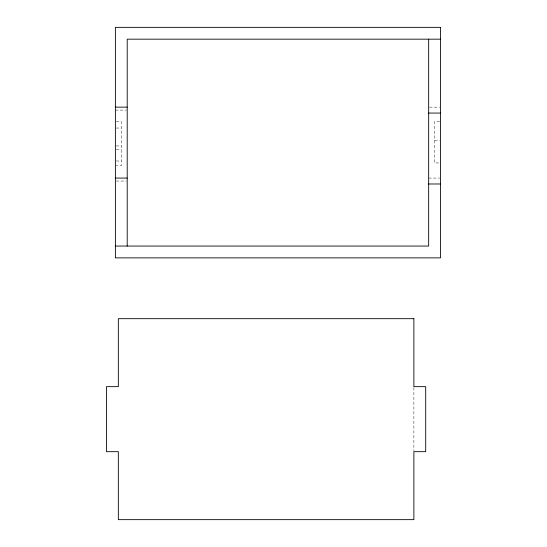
<?xml version="1.0" encoding="UTF-8"?>
<svg xmlns="http://www.w3.org/2000/svg" width="547" height="547" viewBox="0 0 547 547"><rect width="100%" height="100%" fill="white"/><g stroke="black" fill="none" stroke-linecap="round" stroke-linejoin="round"><path stroke-width="0.41" stroke-dasharray="2.73 2.05" d="M429.504 107.144L439.638 107.144M115.383 110.104L126.364 110.104M116.231 121.509L121.297 121.509L121.297 165.693L116.231 165.693M439.638 121.564L434.571 121.564L434.571 162.938L439.638 162.938M116.231 128.046L121.297 128.046M434.571 140.319L439.638 140.319M116.231 145.953L121.297 145.953M116.231 149.215L121.297 149.215M116.231 160.989L121.297 160.989M428.663 178.076L439.638 178.076M116.231 181.036L126.364 181.036M413.881 387.502L413.881 450.831"/><path stroke-width="0.82" d="M440.485 39.172L127.205 39.172L127.205 246.054M115.383 107.144L127.205 107.144M428.663 113.058L440.485 113.058M115.383 178.076L127.205 178.076M428.663 183.99L440.485 183.99M115.383 246.054L428.663 246.054L428.663 39.172M440.485 27.35L115.383 27.35L115.383 257.876L440.485 257.876L440.485 27.35M413.881 318.682L118.337 318.682L118.337 386.654L106.515 386.654L106.515 451.672L118.337 451.672L118.337 519.65L413.881 519.65L413.881 451.672L425.703 451.672L425.703 386.654L413.881 386.654L413.881 318.682"/></g></svg>
